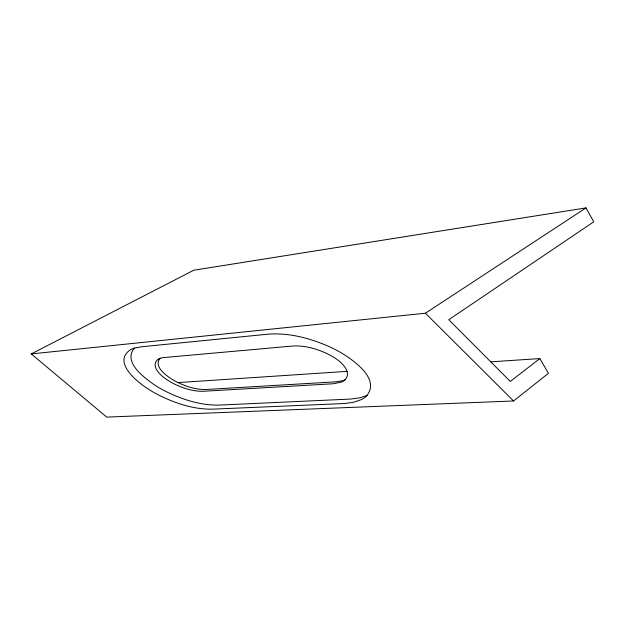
<?xml version="1.0" encoding="UTF-8"?>
<svg xmlns="http://www.w3.org/2000/svg" width="625" height="625" viewBox="0 0 625 625"><rect width="100%" height="100%" fill="white"/><g stroke="black" fill="none" stroke-linecap="round" stroke-linejoin="round"><path stroke-width="0.94" d="M134.227 348.195C122.961 362.375 143.93 377.297 154.07 384.633A130.211 75.18 0 0 0 166.016 391.523C182.523 399.617 200.711 405.523 219.273 405.094L350.805 399.055L360.281 397.719L367.148 395.43M160.047 358.359C153.703 366.148 164.906 374.547 170.828 378.539A70.562 40.742 0 0 0 177.422 382.297C186.43 386.656 196.352 389.836 206.461 389.477L335.938 381.82L342.781 380.68A14.578 8.414 0 0 0 345.281 379.719M539.883 358.57L510.289 381.43L448.773 319.719L593.75 221.812L585.977 207.898L193.758 270.219L31.25 353.922L106.734 417.102L513.539 400.977L548.406 373.336L539.883 358.57L490.758 361.836M158.367 359.125C149.258 365.93 161.57 376.516 167.859 380.273A71.031 41.008 0 0 0 174.469 384.039C183.484 388.398 193.414 391.602 203.531 391.258L333 383.773L341.219 382.164A13.844 7.992 0 0 0 343.953 380.766C353.828 372.734 340.586 361.023 333.133 356.961A71.469 41.266 0 0 0 325.586 352.953C315.219 348.328 303.82 345.266 292.391 346.055L162.562 357.672A10.984 6.344 0 0 0 158.352 359.117M31.25 353.922L425.422 313.219L585.977 207.898M134.555 348.094L141.469 346.781L267.938 334.188C288.922 332.547 309.875 338.156 328.969 346.516A133.016 76.797 0 0 1 343.094 353.914C355.539 361.859 380.57 379.758 366.266 396.312A24.797 14.32 0 0 1 361.305 399.625L353.812 402.211L344.656 403.508L212.758 409.156C194.141 409.531 175.938 403.562 159.398 395.438A132.188 76.32 0 0 1 147.398 388.516C136.727 381.547 112.469 361.969 130.281 349.844A18.961 10.945 0 0 1 134.555 348.094M178 382.586L347.125 371.359M425.422 313.219L513.539 400.977"/></g></svg>
